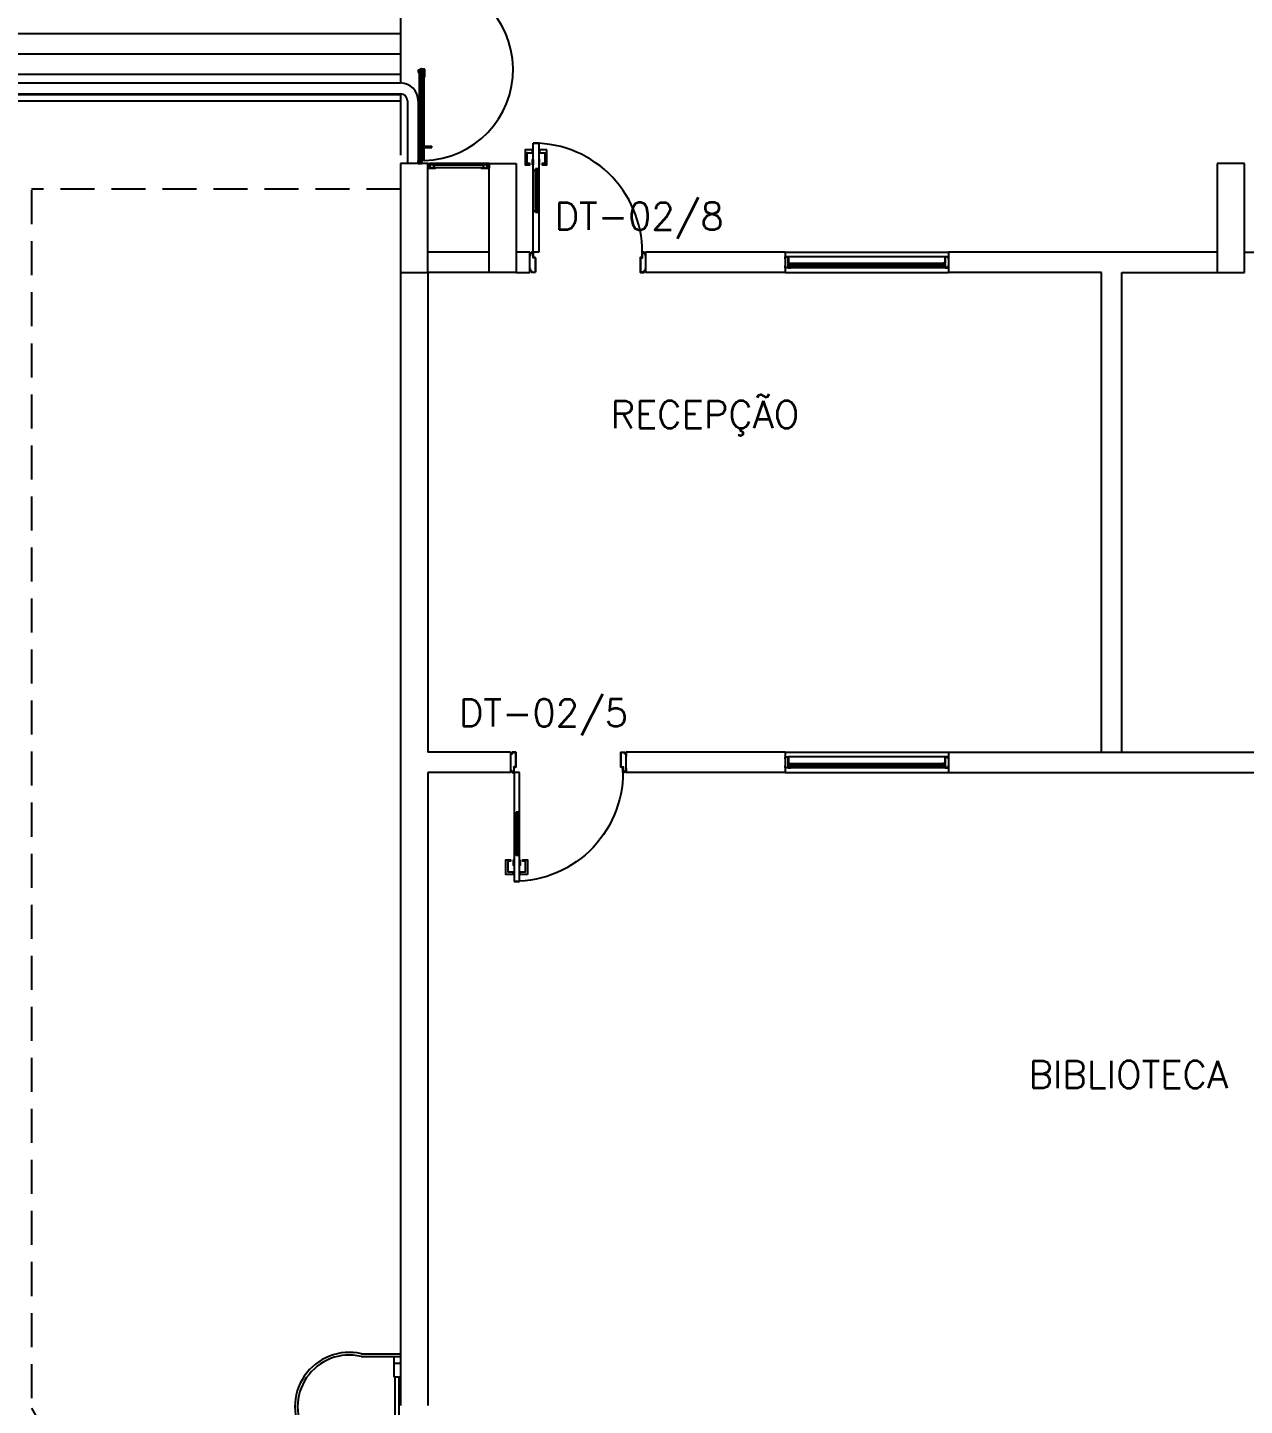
# Model space of a CAD drawing. Header units: millimetres. Extents: x 2686 to 2939, y 1294 to 1441.
# Drawn here: x 2800.73 to 2809.67, y 1332.52 to 1342.65 of the extents above; entities that cross this region are included whole.
import ezdxf

# ---------------------------------------------------------------- set-up
doc = ezdxf.new("R2010")
doc.units = ezdxf.units.MM
doc.linetypes.add('HIDDEN', pattern=[0.375, 0.25, -0.125])
for name, color, linetype in [('AR-ALV', 2, 'Continuous'), ('AR-CORRIMAO-V', 52, 'Continuous'), ('AR-ESQ', 1, 'Continuous'), ('AR-ESTC', 3, 'Continuous'), ('AR-PEITORIL', 1, 'Continuous'), ('ar-piso-tabua', 1, 'Continuous'), ('AR-PISO-V1', 1, 'Continuous'), ('AR-PORTA', 1, 'Continuous'), ('AR-PROJ', 1, 'HIDDEN'), ('AR-VIDRO', 2, 'Continuous'), ('DT-ESQ-BAGUETE-C', 1, 'Continuous'), ('DT-ESQ-BAGUETE-V', 1, 'Continuous'), ('DT-ESQ-CHAPA DOBRADA-V', 1, 'Continuous'), ('DT-ESQ-MARCO-V', 1, 'Continuous'), ('DT-ESQ-PERFIL CADEIRA-C', 2, 'Continuous'), ('DT-ESQ-PERFIL CADEIRA-V', 2, 'Continuous'), ('DT-ESQ-PERFIL U-C', 2, 'Continuous'), ('DT-ESQ-VENEZIANA-C', 1, 'Continuous'), ('DT-ESQ-VENEZIANA-V', 1, 'Continuous'), ('DT-ESQ-VIDRO-C', 2, 'Continuous'), ('DT-TXTMOD', 1, 'Continuous'), ('ENDEREÇO', 2, 'Continuous'), ('EQUIPAMENTO', 2, 'Continuous'), ('maçaneta', 1, 'Continuous'), ('montantes', 1, 'Continuous'), ('mov', 1, 'Continuous'), ('PLAT-CONG', 7, 'Continuous'), ('PM-PERFIL U-C', 2, 'Continuous'), ('PM-VIDRO', 2, 'Continuous'), ('pm1', 2, 'Continuous'), ('pm2', 2, 'Continuous'), ('TEXTO', 2, 'Continuous')]:
    doc.layers.add(name, color=color, linetype=linetype)
doc.styles.add('S10', font='simplex.shx', dxfattribs={"height": 0.1})
doc.styles.add('UNB-100', font='simplex.shx', dxfattribs={"height": 0.2})
doc.styles.add('UNB1-100', font='simplex.shx', dxfattribs={"height": 0.2})

# ---------------------------------------------------------------- blocks, each defined once
blk = doc.blocks.new('EF01-P')
at = {"layer": 'DT-ESQ-BAGUETE-C', "ltscale": 0.1}
for points in [[(0.002, 0.035), (0.015, 0.035), (0.015, 0.033), (0.002, 0.033), (0.002, 0.005), (0.015, 0.005), (0.015, 0.004), (0.002, 0.004, -0.414214), (0, 0.005), (0, 0.033, -0.414214)], [(0.448, 0.035), (0.435, 0.035), (0.435, 0.033), (0.448, 0.033), (0.448, 0.005), (0.435, 0.005), (0.435, 0.004), (0.448, 0.004, 0.414214), (0.45, 0.005), (0.45, 0.033, 0.414214)]]:
    blk.add_lwpolyline(points, format="xyb", close=True, dxfattribs=at)
at = {"layer": 'DT-ESQ-PERFIL CADEIRA-C', "ltscale": 0.1}
for points in [[(0.01, 0.002), (0.01, 0.003), (0.002, 0.003, 1), (0.002, 0), (0.015, 0, 0.414214), (0.016, 0.002), (0.016, 0.033), (0.043, 0.033)], [(0.043, 0.006), (0.018, 0.006), (0.018, 0.016), (0.016, 0.016), (0.016, 0.006, 0.414214), (0.018, 0.005), (0.043, 0.005), (0.056, 0.005, 1), (0.056, 0.008), (0.043, 0.008), (0.043, 0.02), (0.043, 0.032), (0.056, 0.032, 1), (0.056, 0.035), (0.043, 0.035), (0.016, 0.035, 0.414214), (0.015, 0.033), (0.015, 0.002), (0.002, 0.002)], [(0.041, 0.02), (0.041, 0.032, -0.414214), (0.043, 0.033), (0.056, 0.033)], [(0.041, 0.02), (0.041, 0.008, 0.414214), (0.043, 0.006), (0.056, 0.006)], [(0.407, 0.006), (0.432, 0.006), (0.432, 0.016), (0.433, 0.016), (0.433, 0.006, -0.414214), (0.432, 0.005), (0.407, 0.005), (0.394, 0.005, -1), (0.394, 0.008), (0.407, 0.008), (0.407, 0.02), (0.407, 0.032), (0.394, 0.032, -1), (0.394, 0.035), (0.407, 0.035), (0.433, 0.035, -0.414214), (0.435, 0.033), (0.435, 0.002), (0.448, 0.002)], [(0.408, 0.02), (0.408, 0.032, 0.414214), (0.407, 0.033), (0.394, 0.033)], [(0.408, 0.02), (0.408, 0.008, -0.414214), (0.407, 0.006), (0.394, 0.006)], [(0.44, 0.002), (0.44, 0.003), (0.448, 0.003, -1), (0.448, 0), (0.435, 0, -0.414214), (0.433, 0.002), (0.433, 0.033), (0.407, 0.033)]]:
    blk.add_lwpolyline(points, format="xyb", dxfattribs=at)
at = {"layer": 'DT-ESQ-PERFIL CADEIRA-V', "ltscale": 0.1}
blk.add_line((0.015, 0), (0.435, 0), dxfattribs=at)
at = {"layer": 'DT-ESQ-VENEZIANA-C', "ltscale": 0.1}
for p, q in [((0.043, 0.011), (0.407, 0.011)), ((0.043, 0.009), (0.407, 0.009))]:
    blk.add_line(p, q, dxfattribs=at)
at = {"layer": 'DT-ESQ-VENEZIANA-V', "ltscale": 0.1}
blk.add_line((0.043, 0.031), (0.407, 0.031), dxfattribs=at)
blk = doc.blocks.new('EF05-P')
at = {"layer": 'DT-ESQ-BAGUETE-C', "ltscale": 0.1}
for points in [[(0.039, -0.05), (0.0255, -0.05), (0.0255, -0.0485), (0.039, -0.0485), (0.039, -0.0365), (0.0255, -0.0365), (0.0255, -0.035), (0.039, -0.035, -0.4142136), (0.0405, -0.0365), (0.0405, -0.0485, -0.4142136)], [(1.161, -0.05), (1.1745, -0.05), (1.1745, -0.0485), (1.161, -0.0485), (1.161, -0.0365), (1.1745, -0.0365), (1.1745, -0.035), (1.161, -0.035, 0.4142136), (1.1595, -0.0365), (1.1595, -0.0485, 0.4142136)]]:
    blk.add_lwpolyline(points, format="xyb", close=True, dxfattribs=at)
at = {"layer": 'DT-ESQ-BAGUETE-V', "ltscale": 0.1}
blk.add_line((1.161, -0.05), (0.039, -0.05), dxfattribs=at)
at = {"layer": 'DT-ESQ-CHAPA DOBRADA-V', "ltscale": 0.1}
blk.add_line((1.16, -0.067), (0.04, -0.067), dxfattribs=at)
at = {"layer": 'DT-ESQ-MARCO-V', "ltscale": 0.1}
for p, q in [((0.0235, -0.035), (1.1765, -0.035)), ((0.0235, -0.115), (1.1765, -0.115))]:
    blk.add_line(p, q, dxfattribs=at)
at = {"layer": 'DT-ESQ-PERFIL U-C', "ltscale": 0.1}
for points in [[(0.025, -0.0655), (0.025, -0.0655, 0.4142136), (0.0235, -0.067), (0.0235, -0.1135), (0.0015, -0.1135), (0.0015, -0.1), (0, -0.1), (0, -0.1135, 0.4142136), (0.0015, -0.115), (0.0235, -0.115, 0.4142136), (0.025, -0.1135), (0.025, -0.067), (0.04, -0.067, 1), (0.04, -0.064), (0.025, -0.064), (0.025, -0.0365, 0.4142136), (0.0235, -0.035), (0.0015, -0.035, 0.4142136), (0, -0.0365), (0, -0.05), (0.0015, -0.05), (0.0015, -0.0365), (0.0235, -0.0365), (0.0235, -0.064, 0.4142136), (0.025, -0.0655), (0.04, -0.0655)], [(1.175, -0.0655), (1.175, -0.0655, -0.4142136), (1.1765, -0.067), (1.1765, -0.1135), (1.1985, -0.1135), (1.1985, -0.1), (1.2, -0.1), (1.2, -0.1135, -0.4142136), (1.1985, -0.115), (1.1765, -0.115, -0.4142136), (1.175, -0.1135), (1.175, -0.067), (1.16, -0.067, -1), (1.16, -0.064), (1.175, -0.064), (1.175, -0.0365, -0.4142136), (1.1765, -0.035), (1.1985, -0.035, -0.4142136), (1.2, -0.0365), (1.2, -0.05), (1.1985, -0.05), (1.1985, -0.0365), (1.1765, -0.0365), (1.1765, -0.064, -0.4142136), (1.175, -0.0655), (1.16, -0.0655)]]:
    blk.add_lwpolyline(points, format="xyb", dxfattribs=at)
at = {"layer": 'DT-ESQ-VIDRO-C', "ltscale": 0.1}
blk.add_lwpolyline([(0.027, -0.062), (0.027, -0.052), (1.173, -0.052), (1.173, -0.062)], close=True, dxfattribs=at)
at = {"layer": 'DT-TXTMOD', "ltscale": 0.1, "style": 'S10', "flags": 3}
blk.add_attdef('EF05', (0.05, 0), '', height=0.1, dxfattribs=at)
blk = doc.blocks.new('PV1')
at = {"layer": 'AR-VIDRO'}
for p, q in [((0.682, 0.02), (0.005, 0.02)), ((0.682, 0.005), (0.005, 0.005)), ((0.022, 0.044), (0.022, 0.029)), ((0.022, 0.044), (0.688, 0.044)), ((0.022, 0.029), (0.688, 0.029)), ((2.703, 0.044), (2.037, 0.044)), ((2.703, 0.029), (2.037, 0.029)), ((2.043, 0.02), (2.72, 0.02)), ((2.043, 0.005), (2.72, 0.005)), ((2.703, 0.044), (2.703, 0.029))]:
    blk.add_line(p, q, dxfattribs=at)
at = {"layer": 'maçaneta'}
for p, q in [((0.112, 0.044), (0.112, 0.049)), ((0.112, 0.049), (0.132, 0.049)), ((0.117, 0.099), (0.127, 0.099)), ((0.117, 0.049), (0.117, 0.099)), ((0.127, 0.049), (0.127, 0.099)), ((0.132, 0.044), (0.132, 0.049)), ((2.613, 0.049), (2.593, 0.049)), ((2.593, 0.044), (2.593, 0.049)), ((2.598, 0.049), (2.598, 0.099)), ((2.608, 0.099), (2.598, 0.099)), ((2.608, 0.049), (2.608, 0.099)), ((2.613, 0.044), (2.613, 0.049))]:
    blk.add_line(p, q, dxfattribs=at)
at = {"layer": 'montantes'}
for p, q in [((0, 0), (0, 0.025)), ((0, 0.025), (0.02, 0.025)), ((0, 0), (0.02, 0)), ((0.005, 0.005), (0.005, 0.02)), ((0.02, 0.02), (0.02, 0.025)), ((0.02, 0), (0.02, 0.005)), ((0.642, 0.049), (0.693, 0.049)), ((0.642, 0.025), (0.693, 0.025)), ((0.688, 0.025), (0.668, 0.025)), ((0.668, 0.02), (0.668, 0.025)), ((0.668, 0), (0.668, 0.005)), ((0.688, 0), (0.668, 0)), ((0.682, 0.005), (0.682, 0.02)), ((0.688, 0.044), (0.688, 0.029)), ((0.688, 0), (0.688, 0.025)), ((0.693, 0.049), (0.693, 0.025)), ((2.032, 0.049), (2.032, 0.025)), ((2.082, 0.049), (2.032, 0.049)), ((2.082, 0.025), (2.032, 0.025)), ((2.037, 0.044), (2.037, 0.029)), ((2.037, 0.025), (2.057, 0.025)), ((2.037, 0), (2.037, 0.025)), ((2.037, 0), (2.057, 0)), ((2.043, 0.005), (2.043, 0.02)), ((2.057, 0.02), (2.057, 0.025)), ((2.057, 0), (2.057, 0.005)), ((2.705, 0.02), (2.705, 0.025)), ((2.725, 0.025), (2.705, 0.025)), ((2.705, 0), (2.705, 0.005)), ((2.725, 0), (2.705, 0)), ((2.72, 0.005), (2.72, 0.02)), ((2.725, 0), (2.725, 0.025))]:
    blk.add_line(p, q, dxfattribs=at)
for centre in [(0.693, 0.02), (2.032, 0.02)]:
    blk.add_circle(centre, 0.005, dxfattribs=at)
for centre, start, end in [((0.642, 0.044), 90, 180), ((0.642, 0.03), 180, 270), ((2.082, 0.044), 0, 90), ((2.082, 0.03), 270, 0)]:
    blk.add_arc(centre, 0.005, start, end, dxfattribs=at)
at = {"layer": 'mov'}
for centre, start, end in [((0.692, 0.025), 0, 178.3547), ((2.033, 0.025), 1.6453, 180)]:
    blk.add_arc(centre, 0.671, start, end, dxfattribs=at)
blk = doc.blocks.new('EF05B-P')
at = {"layer": 'DT-ESQ-BAGUETE-C', "ltscale": 0.1}
for points in [[(0.039, -0.05), (0.0255, -0.05), (0.0255, -0.0485), (0.039, -0.0485), (0.039, -0.0365), (0.0255, -0.0365), (0.0255, -0.035), (0.039, -0.035, -0.4142136), (0.0405, -0.0365), (0.0405, -0.0485, -0.4142136)], [(1.161, -0.05), (1.1745, -0.05), (1.1745, -0.0485), (1.161, -0.0485), (1.161, -0.0365), (1.1745, -0.0365), (1.1745, -0.035), (1.161, -0.035, 0.4142136), (1.1595, -0.0365), (1.1595, -0.0485, 0.4142136)]]:
    blk.add_lwpolyline(points, format="xyb", close=True, dxfattribs=at)
at = {"layer": 'DT-ESQ-BAGUETE-V', "ltscale": 0.1}
blk.add_line((1.161, -0.05), (0.039, -0.05), dxfattribs=at)
at = {"layer": 'DT-ESQ-CHAPA DOBRADA-V', "ltscale": 0.1}
blk.add_line((1.16, -0.067), (0.04, -0.067), dxfattribs=at)
at = {"layer": 'DT-ESQ-MARCO-V', "ltscale": 0.1}
for p, q in [((0.0235, -0.035), (1.1765, -0.035)), ((0.0235, -0.115), (1.1765, -0.115))]:
    blk.add_line(p, q, dxfattribs=at)
at = {"layer": 'DT-ESQ-PERFIL U-C', "ltscale": 0.1}
for points in [[(0.025, -0.0655), (0.025, -0.0655, 0.4142136), (0.0235, -0.067), (0.0235, -0.1135), (0.0015, -0.1135), (0.0015, -0.1), (0, -0.1), (0, -0.1135, 0.4142136), (0.0015, -0.115), (0.0235, -0.115, 0.4142136), (0.025, -0.1135), (0.025, -0.067), (0.04, -0.067, 1), (0.04, -0.064), (0.025, -0.064), (0.025, -0.0365, 0.4142136), (0.0235, -0.035), (0.0015, -0.035, 0.4142136), (0, -0.0365), (0, -0.05), (0.0015, -0.05), (0.0015, -0.0365), (0.0235, -0.0365), (0.0235, -0.064, 0.4142136), (0.025, -0.0655), (0.04, -0.0655)], [(1.175, -0.0655), (1.175, -0.0655, -0.4142136), (1.1765, -0.067), (1.1765, -0.1135), (1.1985, -0.1135), (1.1985, -0.1), (1.2, -0.1), (1.2, -0.1135, -0.4142136), (1.1985, -0.115), (1.1765, -0.115, -0.4142136), (1.175, -0.1135), (1.175, -0.067), (1.16, -0.067, -1), (1.16, -0.064), (1.175, -0.064), (1.175, -0.0365, -0.4142136), (1.1765, -0.035), (1.1985, -0.035, -0.4142136), (1.2, -0.0365), (1.2, -0.05), (1.1985, -0.05), (1.1985, -0.0365), (1.1765, -0.0365), (1.1765, -0.064, -0.4142136), (1.175, -0.0655), (1.16, -0.0655)]]:
    blk.add_lwpolyline(points, format="xyb", dxfattribs=at)
at = {"layer": 'DT-ESQ-VIDRO-C', "ltscale": 0.1}
blk.add_lwpolyline([(0.027, -0.062), (0.027, -0.052), (1.173, -0.052), (1.173, -0.062)], close=True, dxfattribs=at)
at = {"layer": 'DT-TXTMOD', "ltscale": 0.1, "style": 'S10', "flags": 3}
blk.add_attdef('EF05B', (0.05, 0), '', height=0.1, dxfattribs=at)
blk = doc.blocks.new('PM3V')
at = {"layer": 'maçaneta'}
for points in [[(0.02, 0.9), (-0.035, 0.9), (-0.035, 0.79), (0, 0.79), (0, 0.8), (-0.02, 0.8), (-0.02, 0.879, -0.414214), (-0.018, 0.88), (0.02, 0.88)], [(0.125, 0.9), (0.07, 0.9), (0.07, 0.88), (0.109, 0.88, -0.414214), (0.11, 0.879), (0.11, 0.8), (0.09, 0.8), (0.09, 0.79), (0.125, 0.79)]]:
    blk.add_lwpolyline(points, format="xyb", close=True, dxfattribs=at)
for points in [[(0.02, 0.79), (0.02, 0.83), (0.025, 0.83), (0.025, 0.79)], [(0.07, 0.79), (0.07, 0.83), (0.065, 0.83), (0.065, 0.79)]]:
    blk.add_lwpolyline(points, close=True, dxfattribs=at)
at = {"layer": 'mov'}
blk.add_arc((0.025, 0.15), 0.8, 356.8472, 90, dxfattribs=at)
at = {"layer": 'PM-PERFIL U-C'}
for p, q in [((0, 0.12), (0, 0.139)), ((0.002, 0.12), (0, 0.12)), ((0.002, 0.14), (0.01, 0.14)), ((0.002, 0.138), (0.002, 0.12)), ((0.011, 0.138), (0.002, 0.138)), ((0.01, 0.14), (0.01, 0.149)), ((0.012, 0.15), (0.024, 0.15)), ((0.012, 0.148), (0.012, 0.14)), ((0.023, 0.148), (0.012, 0.148)), ((0.023, 0.109), (0.023, 0.148)), ((0.025, 0.149), (0.025, 0.109)), ((0.038, 0.109), (0.025, 0.109)), ((0.038, 0.107), (0.025, 0.107)), ((0.038, 0.107), (0.038, 0.002)), ((0.04, 0.108), (0.04, 0.002)), ((0.81, 0.108), (0.81, 0.002)), ((0.812, 0.109), (0.825, 0.109)), ((0.812, 0.107), (0.826, 0.107)), ((0.812, 0.107), (0.812, 0.002)), ((0.825, 0.149), (0.825, 0.109)), ((0.839, 0.15), (0.827, 0.15)), ((0.827, 0.148), (0.838, 0.148)), ((0.827, 0.109), (0.827, 0.148)), ((0.838, 0.148), (0.838, 0.14)), ((0.84, 0.14), (0.84, 0.149)), ((0.849, 0.14), (0.84, 0.14)), ((0.84, 0.138), (0.848, 0.138)), ((0.848, 0.138), (0.848, 0.12)), ((0.848, 0.12), (0.85, 0.12)), ((0.85, 0.12), (0.85, 0.139)), ((0, 0.03), (0.002, 0.03)), ((0, 0.012), (0, 0.03)), ((0.002, 0.03), (0.002, 0.012)), ((0.002, 0.012), (0.011, 0.012)), ((0.01, 0.01), (0.002, 0.01)), ((0.01, 0.002), (0.01, 0.01)), ((0.012, 0.011), (0.012, 0.002)), ((0.012, 0.002), (0.038, 0.002)), ((0.038, 0), (0.012, 0)), ((0.838, 0.002), (0.812, 0.002)), ((0.812, 0), (0.839, 0)), ((0.838, 0.011), (0.838, 0.002)), ((0.848, 0.012), (0.84, 0.012)), ((0.84, 0.002), (0.84, 0.01)), ((0.84, 0.01), (0.849, 0.01)), ((0.85, 0.03), (0.848, 0.03)), ((0.848, 0.03), (0.848, 0.012)), ((0.85, 0.012), (0.85, 0.03))]:
    blk.add_line(p, q, dxfattribs=at)
for centre, start, end in [((0.002, 0.139), 90, 180), ((0.012, 0.149), 90, 180), ((0.011, 0.14), 270, 0), ((0.025, 0.109), 180, 270), ((0.024, 0.149), 360, 90), ((0.038, 0.108), 0, 90), ((0.812, 0.108), 90, 180), ((0.827, 0.149), 90, 180), ((0.826, 0.109), 270, 0), ((0.84, 0.14), 180, 270), ((0.839, 0.149), 0, 90), ((0.849, 0.139), 0, 90), ((0.002, 0.012), 180, 270), ((0.012, 0.002), 180, 270), ((0.011, 0.011), 0, 90), ((0.038, 0.002), 269.9386, 0), ((0.812, 0.002), 180, 270.0614), ((0.84, 0.011), 90, 180), ((0.839, 0.002), 270, 0), ((0.849, 0.012), 270, 0)]:
    blk.add_arc(centre, 0.0015, start, end, dxfattribs=at)
at = {"layer": 'PM-VIDRO', "color": 1}
for p, q in [((0.04, 0.45), (0.04, 0.75)), ((0.05, 0.75), (0.05, 0.45))]:
    blk.add_line(p, q, dxfattribs=at)
at = {"layer": 'pm1'}
for p, q in [((0.025, 0.95), (0.065, 0.95)), ((0.025, 0.75), (0.025, 0.95)), ((0.065, 0.95), (0.065, 0.76)), ((0.04, 0.75), (0.025, 0.75)), ((0.065, 0.76), (0.04, 0.76)), ((0.04, 0.75), (0.04, 0.76)), ((0.05, 0.76), (0.05, 0.75)), ((0.065, 0.75), (0.05, 0.75)), ((0.065, 0.76), (0.065, 0.75)), ((0.025, 0.15), (0.025, 0.45)), ((0.04, 0.45), (0.025, 0.45)), ((0.04, 0.44), (0.04, 0.45)), ((0.065, 0.44), (0.04, 0.44)), ((0.065, 0.45), (0.05, 0.45)), ((0.05, 0.45), (0.05, 0.44)), ((0.065, 0.45), (0.065, 0.44)), ((0.065, 0.44), (0.065, 0.15)), ((0.065, 0.15), (0.025, 0.15))]:
    blk.add_line(p, q, dxfattribs=at)
at = {"layer": 'pm2'}
for p, q in [((0.025, 0.45), (0.025, 0.75)), ((0.065, 0.75), (0.065, 0.45)), ((0.025, 0.15), (0.025, 0.109)), ((0.025, 0.109), (0.035, 0.109)), ((0.825, 0.109), (0.815, 0.109)), ((0.815, 0), (0.84, 0)), ((0.84, 0.01), (0.85, 0.01)), ((0.84, 0), (0.84, 0.01))]:
    blk.add_line(p, q, dxfattribs=at)
blk = doc.blocks.new('PM3V-B')
at = {"layer": 'maçaneta'}
for points in [[(0.02, 0.9), (-0.035, 0.9), (-0.035, 0.79), (0, 0.79), (0, 0.8), (-0.02, 0.8), (-0.02, 0.879, -0.414214), (-0.018, 0.88), (0.02, 0.88)], [(0.125, 0.9), (0.07, 0.9), (0.07, 0.88), (0.109, 0.88, -0.414214), (0.11, 0.879), (0.11, 0.8), (0.09, 0.8), (0.09, 0.79), (0.125, 0.79)]]:
    blk.add_lwpolyline(points, format="xyb", close=True, dxfattribs=at)
for points in [[(0.02, 0.79), (0.02, 0.83), (0.025, 0.83), (0.025, 0.79)], [(0.07, 0.79), (0.07, 0.83), (0.065, 0.83), (0.065, 0.79)]]:
    blk.add_lwpolyline(points, close=True, dxfattribs=at)
at = {"layer": 'mov'}
blk.add_arc((0.025, 0.15), 0.8, 356.8472, 90, dxfattribs=at)
at = {"layer": 'PM-PERFIL U-C'}
for p, q in [((0, 0.12), (0, 0.139)), ((0.002, 0.12), (0, 0.12)), ((0.002, 0.14), (0.01, 0.14)), ((0.002, 0.138), (0.002, 0.12)), ((0.011, 0.138), (0.002, 0.138)), ((0.01, 0.14), (0.01, 0.149)), ((0.012, 0.15), (0.024, 0.15)), ((0.012, 0.148), (0.012, 0.14)), ((0.023, 0.148), (0.012, 0.148)), ((0.023, 0.109), (0.023, 0.148)), ((0.025, 0.15), (0.025, 0.109)), ((0.025, 0.149), (0.025, 0.109)), ((0.025, 0.109), (0.035, 0.109)), ((0.038, 0.109), (0.025, 0.109)), ((0.038, 0.107), (0.025, 0.107)), ((0.038, 0.107), (0.038, 0.002)), ((0.04, 0.108), (0.04, 0.002)), ((0.81, 0.108), (0.81, 0.002)), ((0.812, 0.109), (0.825, 0.109)), ((0.812, 0.107), (0.826, 0.107)), ((0.812, 0.107), (0.812, 0.002)), ((0.825, 0.109), (0.815, 0.109)), ((0.825, 0.149), (0.825, 0.109)), ((0.839, 0.15), (0.827, 0.15)), ((0.827, 0.148), (0.838, 0.148)), ((0.827, 0.109), (0.827, 0.148)), ((0.838, 0.148), (0.838, 0.14)), ((0.84, 0.14), (0.84, 0.149)), ((0.849, 0.14), (0.84, 0.14)), ((0.84, 0.138), (0.848, 0.138)), ((0.848, 0.138), (0.848, 0.12)), ((0.848, 0.12), (0.85, 0.12)), ((0.85, 0.12), (0.85, 0.139)), ((0, 0.03), (0.002, 0.03)), ((0, 0.012), (0, 0.03)), ((0.002, 0.03), (0.002, 0.012)), ((0.002, 0.012), (0.011, 0.012)), ((0.01, 0.01), (0.002, 0.01)), ((0.01, 0.002), (0.01, 0.01)), ((0.012, 0.011), (0.012, 0.002)), ((0.012, 0.002), (0.038, 0.002)), ((0.038, 0), (0.012, 0)), ((0.838, 0.002), (0.812, 0.002)), ((0.812, 0), (0.839, 0)), ((0.815, 0), (0.84, 0)), ((0.838, 0.011), (0.838, 0.002)), ((0.848, 0.012), (0.84, 0.012)), ((0.84, 0.01), (0.85, 0.01)), ((0.84, 0), (0.84, 0.01)), ((0.84, 0.002), (0.84, 0.01)), ((0.84, 0.01), (0.849, 0.01)), ((0.85, 0.03), (0.848, 0.03)), ((0.848, 0.03), (0.848, 0.012)), ((0.85, 0.012), (0.85, 0.03))]:
    blk.add_line(p, q, dxfattribs=at)
for centre, start, end in [((0.002, 0.139), 90, 180), ((0.012, 0.149), 90, 180), ((0.011, 0.14), 270, 0), ((0.025, 0.109), 180, 270), ((0.024, 0.149), 360, 90), ((0.038, 0.108), 0, 90), ((0.812, 0.108), 90, 180), ((0.827, 0.149), 90, 180), ((0.826, 0.109), 270, 0), ((0.84, 0.14), 180, 270), ((0.839, 0.149), 0, 90), ((0.849, 0.139), 0, 90), ((0.002, 0.012), 180, 270), ((0.012, 0.002), 180, 270), ((0.011, 0.011), 0, 90), ((0.038, 0.002), 269.9386, 0), ((0.812, 0.002), 180, 270.0614), ((0.84, 0.011), 90, 180), ((0.839, 0.002), 270, 0), ((0.849, 0.012), 270, 0)]:
    blk.add_arc(centre, 0.0015, start, end, dxfattribs=at)
at = {"layer": 'PM-VIDRO'}
for p, q in [((0.04, 0.45), (0.04, 0.75)), ((0.05, 0.75), (0.05, 0.45))]:
    blk.add_line(p, q, dxfattribs=at)
at = {"layer": 'pm1'}
for p, q in [((0.025, 0.95), (0.065, 0.95)), ((0.025, 0.75), (0.025, 0.95)), ((0.065, 0.95), (0.065, 0.76)), ((0.04, 0.75), (0.025, 0.75)), ((0.065, 0.76), (0.04, 0.76)), ((0.04, 0.75), (0.04, 0.76)), ((0.05, 0.76), (0.05, 0.75)), ((0.065, 0.75), (0.05, 0.75)), ((0.065, 0.76), (0.065, 0.75)), ((0.025, 0.15), (0.025, 0.45)), ((0.04, 0.45), (0.025, 0.45)), ((0.04, 0.44), (0.04, 0.45)), ((0.065, 0.44), (0.04, 0.44)), ((0.065, 0.45), (0.05, 0.45)), ((0.05, 0.45), (0.05, 0.44)), ((0.065, 0.45), (0.065, 0.44)), ((0.065, 0.44), (0.065, 0.15)), ((0.065, 0.15), (0.025, 0.15))]:
    blk.add_line(p, q, dxfattribs=at)
at = {"layer": 'pm2'}
for p, q in [((0.025, 0.45), (0.025, 0.75)), ((0.065, 0.75), (0.065, 0.45))]:
    blk.add_line(p, q, dxfattribs=at)
blk = doc.blocks.new('A$C5F2C59A8')
at = {"layer": 'AR-CORRIMAO-V'}
for p, q in [((17.062, 31.038), (21.405, 31.038)), ((17.062, 30.958), (21.405, 30.958)), ((21.455, 30.908), (21.455, 30.446)), ((21.535, 30.908), (21.535, 30.446))]:
    blk.add_line(p, q, dxfattribs=at)
for radius in [0.13, 0.05]:
    blk.add_arc((21.405, 30.908), radius, 0, 90, dxfattribs=at)
at = {"layer": 'ar-piso-tabua'}
for p, q in [((21.405, 31.4), (9.055, 31.4)), ((21.405, 31.25), (9.055, 31.25)), ((21.405, 31.1), (9.055, 31.1))]:
    blk.add_line(p, q, dxfattribs=at)
at = {"layer": 'AR-PISO-V1'}
for p, q in [((21.405, 32.578), (21.405, 31.038)), ((17.062, 30.908), (21.405, 30.908)), ((21.405, 30.958), (21.405, 30.508))]:
    blk.add_line(p, q, dxfattribs=at)
at = {"layer": 'AR-PROJ'}
blk.add_line((21.405, 30.258), (18.694, 30.258), dxfattribs=at)
blk.add_lwpolyline([(18.694, 30.25), (18.694, 21.3), (20.426, 18.3)], dxfattribs=at)
blk = doc.blocks.new('escada tipo marinheiro')
at = {"layer": 'EQUIPAMENTO'}
for p, q in [((-0.338, 0.01), (-0.05, 0.01)), ((-0.05, 0.01), (-0.05, -0.16)), ((-0.34, -0.01), (-0.05, -0.01)), ((-0.1, -0.01), (-0.1, -0.16)), ((-0.1, -0.06), (-0.05, -0.06)), ((-0.1, -0.16), (-0.05, -0.16)), ((-0.09, -0.6), (-0.09, -0.16)), ((-0.06, -0.6), (-0.06, -0.16)), ((-0.1, -0.6), (-0.05, -0.6)), ((-0.1, -0.6), (-0.1, -0.75)), ((-0.05, -0.6), (-0.05, -0.77)), ((-0.1, -0.7), (-0.05, -0.7)), ((-0.34, -0.75), (-0.05, -0.75)), ((-0.338, -0.77), (-0.05, -0.77))]:
    blk.add_line(p, q, dxfattribs=at)
for radius, start, end in [(0.4, 77.1777, 282.8223), (0.38, 76.8427, 283.1573)]:
    blk.add_arc((-0.427, -0.38), radius, start, end, dxfattribs=at)
blk = doc.blocks.new('A$C63644613')
at = {"layer": 'AR-CORRIMAO-V'}
for p, q in [((12.212, 25.28), (16.555, 25.28)), ((12.212, 25.2), (16.555, 25.2))]:
    blk.add_line(p, q, dxfattribs=at)
at = {"layer": 'ar-piso-tabua'}
for p, q in [((16.555, 25.642), (4.205, 25.642)), ((16.555, 25.492), (4.205, 25.492)), ((16.555, 25.342), (4.205, 25.342)), ((16.555, 25.192), (12.185, 25.192))]:
    blk.add_line(p, q, dxfattribs=at)
at = {"layer": 'AR-PISO-V1'}
blk.add_line((12.212, 25.15), (16.555, 25.15), dxfattribs=at)
at = {"layer": 'AR-PROJ'}
blk.add_line((16.555, 24.5), (13.844, 24.5), dxfattribs=at)
blk.add_lwpolyline([(13.844, 24.492), (13.844, 15.542), (15.576, 12.542)], dxfattribs=at)
blk = doc.blocks.new('A$C53EB3577')
at = {"layer": 'AR-PROJ'}
blk.add_lwpolyline([(13.844, 32.95), (13.844, 24), (15.576, 21)], dxfattribs=at)

msp = doc.modelspace()

# ---------------------------------------------------------------- linework, layer by layer
at = {"layer": 'AR-ALV'}
for p, q in [((2804.121, 1341), (2803.671, 1341)), ((2804.421, 1341), (2804.321, 1341)), ((2804.421, 1340.85), (2804.421, 1341)), ((2805.271, 1341), (2805.271, 1340.85)), ((2806.296, 1341), (2805.271, 1341)), ((2806.296, 1341), (2806.296, 1340.85)), ((2809.471, 1341), (2807.496, 1341)), ((2807.496, 1341), (2807.496, 1340.85)), ((2809.671, 1341), (2810.121, 1341)), ((2803.471, 1340.85), (2803.471, 1332.525)), ((2803.671, 1340.85), (2803.671, 1337.325)), ((2804.121, 1340.85), (2803.671, 1340.85)), ((2804.321, 1340.85), (2804.421, 1340.85)), ((2806.296, 1340.85), (2805.271, 1340.85)), ((2808.621, 1340.85), (2807.496, 1340.85)), ((2808.621, 1337.325), (2808.621, 1340.85)), ((2808.771, 1337.325), (2808.771, 1340.85)), ((2808.771, 1340.85), (2809.471, 1340.85)), ((2804.279, 1337.325), (2803.671, 1337.325)), ((2804.279, 1337.325), (2804.279, 1337.175)), ((2805.129, 1337.175), (2805.129, 1337.325)), ((2806.296, 1337.325), (2805.129, 1337.325)), ((2806.296, 1337.325), (2806.296, 1337.175)), ((2807.496, 1337.325), (2807.496, 1337.175)), ((2807.496, 1337.325), (2813.421, 1337.325)), ((2804.279, 1337.175), (2803.671, 1337.175)), ((2803.671, 1337.175), (2803.671, 1332.525)), ((2806.296, 1337.175), (2805.129, 1337.175)), ((2807.496, 1337.175), (2813.421, 1337.175))]:
    msp.add_line(p, q, dxfattribs=at)
at = {"layer": 'AR-ESTC'}
for p, q in [((2803.671, 1341.65), (2803.471, 1341.65)), ((2803.471, 1341.65), (2803.471, 1340.85)), ((2803.671, 1340.85), (2803.671, 1341.65)), ((2804.121, 1341.65), (2804.321, 1341.65)), ((2804.121, 1340.85), (2804.121, 1341.65)), ((2804.321, 1341.65), (2804.321, 1340.85)), ((2809.671, 1341.65), (2809.471, 1341.65)), ((2809.471, 1341.65), (2809.471, 1340.85)), ((2809.671, 1340.85), (2809.671, 1341.65)), ((2803.471, 1340.85), (2803.671, 1340.85)), ((2804.321, 1340.85), (2804.121, 1340.85)), ((2809.471, 1340.85), (2809.671, 1340.85))]:
    msp.add_line(p, q, dxfattribs=at)
at = {"layer": 'AR-PEITORIL'}
for p, q in [((2806.296, 1341), (2807.496, 1341)), ((2806.296, 1340.85), (2807.496, 1340.85)), ((2806.296, 1337.325), (2807.496, 1337.325)), ((2806.296, 1337.175), (2807.496, 1337.175))]:
    msp.add_line(p, q, dxfattribs=at)

# ---------------------------------------------------------------- block references
at = {"layer": 'AR-ESQ', "rotation": 180}
for name, p in [('EF01-P', (2804.121, 1341.65)), ('EF05B-P', (2807.496, 1340.85)), ('EF05-P', (2807.496, 1337.175))]:
    msp.add_blockref(name, p, dxfattribs=at)
at = {"layer": 'AR-PORTA', "rotation": 270}
msp.add_blockref('PV1', (2803.601, 1344.375), dxfattribs=at)
at = {"layer": 'AR-PORTA'}
msp.add_blockref('PM3V-B', (2804.421, 1340.85), dxfattribs=at)
at = {"layer": 'AR-PORTA', "xscale": -1, "rotation": 180}
msp.add_blockref('PM3V', (2804.279, 1337.325), dxfattribs=at)
at = {"layer": 'EQUIPAMENTO'}
msp.add_blockref('escada tipo marinheiro', (2803.521, 1332.895), dxfattribs=at)
at = {"layer": 'PLAT-CONG'}
for name, p in [('A$C5F2C59A8', (2782.066, 1311.204)), ('A$C63644613', (2786.916, 1316.962)), ('A$C53EB3577', (2786.916, 1308.504))]:
    msp.add_blockref(name, p, dxfattribs=at)

# ---------------------------------------------------------------- texts
at = {"layer": 'ENDEREÇO', "style": 'UNB1-100'}
for s, p in [('DT-02/8', (2804.602, 1341.163)), ('DT-02/5', (2803.899, 1337.514))]:
    msp.add_text(s, height=0.2, dxfattribs=at).set_placement(p)
at = {"layer": 'TEXTO', "style": 'UNB-100'}
for s, p in [('RECEPÇÃO', (2805.013, 1339.706)), ('BIBLIOTECA', (2808.083, 1334.856))]:
    msp.add_text(s, height=0.2, dxfattribs=at).set_placement(p)

doc.saveas('drawing.dxf')
